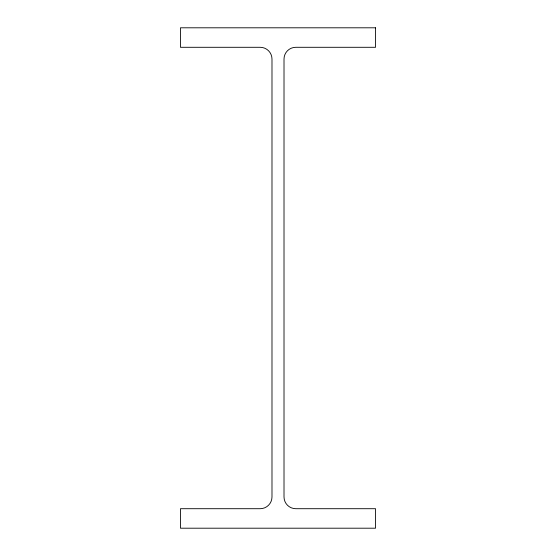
<?xml version="1.0" encoding="UTF-8"?>
<svg xmlns="http://www.w3.org/2000/svg" width="556" height="556" viewBox="0 0 556 556"><rect width="100%" height="100%" fill="white"/><g stroke="black" fill="none" stroke-linecap="round" stroke-linejoin="round"><path stroke-width="0.83" d="M375.543 27.8L180.457 27.8L180.457 47.295L260.194 47.295A11.794 11.794 0 0 1 271.988 59.089L271.988 496.911A11.794 11.794 0 0 1 260.194 508.705L180.457 508.705L180.457 528.2L375.543 528.2L375.543 508.705L295.806 508.705A11.794 11.794 0 0 1 284.012 496.911L284.012 59.089A11.794 11.794 0 0 1 295.806 47.295L375.543 47.295L375.543 27.8"/></g></svg>
